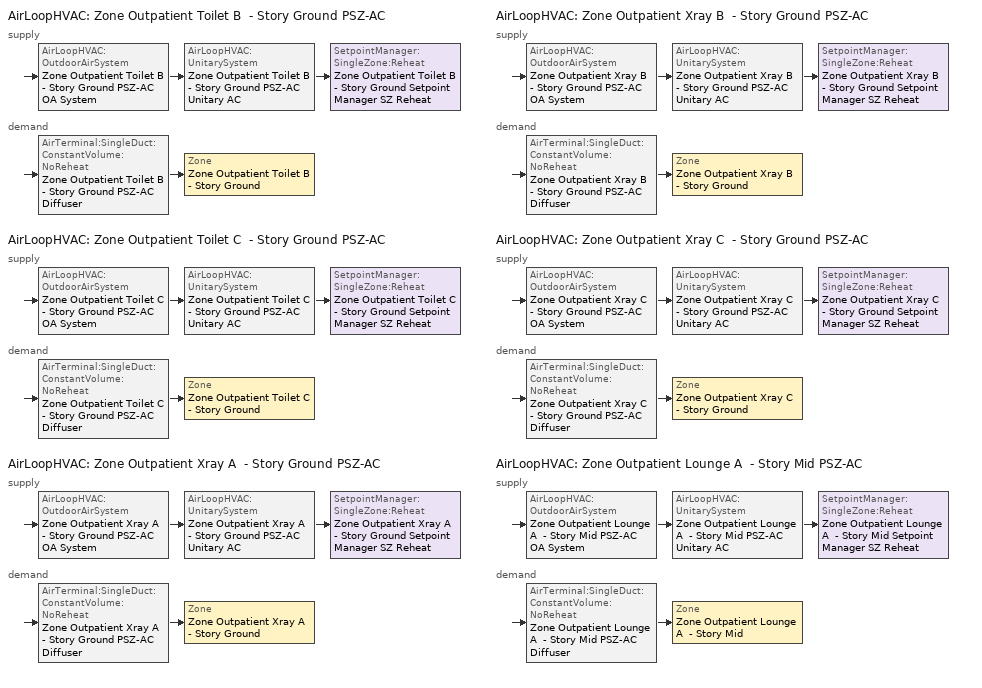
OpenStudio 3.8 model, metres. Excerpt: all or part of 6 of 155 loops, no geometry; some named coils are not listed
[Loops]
AirLoopHVAC 'Zone Outpatient Toilet B  - Story Ground PSZ-AC'
 supply: AirLoopHVAC:OutdoorAirSystem 'Zone Outpatient Toilet B  - Story Ground PSZ-AC OA System' > AirLoopHVAC:UnitarySystem 'Zone Outpatient Toilet B  - Story Ground PSZ-AC Unitary AC' > SetpointManager:SingleZone:Reheat 'Zone Outpatient Toilet B  - Story Ground Setpoint Manager SZ Reheat'
 demand: AirTerminal:SingleDuct:ConstantVolume:NoReheat 'Zone Outpatient Toilet B  - Story Ground PSZ-AC Diffuser' > Zone 'Zone Outpatient Toilet B  - Story Ground'
AirLoopHVAC 'Zone Outpatient Toilet C  - Story Ground PSZ-AC'
 supply: AirLoopHVAC:OutdoorAirSystem 'Zone Outpatient Toilet C  - Story Ground PSZ-AC OA System' > AirLoopHVAC:UnitarySystem 'Zone Outpatient Toilet C  - Story Ground PSZ-AC Unitary AC' > SetpointManager:SingleZone:Reheat 'Zone Outpatient Toilet C  - Story Ground Setpoint Manager SZ Reheat'
 demand: AirTerminal:SingleDuct:ConstantVolume:NoReheat 'Zone Outpatient Toilet C  - Story Ground PSZ-AC Diffuser' > Zone 'Zone Outpatient Toilet C  - Story Ground'
AirLoopHVAC 'Zone Outpatient Xray A  - Story Ground PSZ-AC'
 supply: AirLoopHVAC:OutdoorAirSystem 'Zone Outpatient Xray A  - Story Ground PSZ-AC OA System' > AirLoopHVAC:UnitarySystem 'Zone Outpatient Xray A  - Story Ground PSZ-AC Unitary AC' > SetpointManager:SingleZone:Reheat 'Zone Outpatient Xray A  - Story Ground Setpoint Manager SZ Reheat'
 demand: AirTerminal:SingleDuct:ConstantVolume:NoReheat 'Zone Outpatient Xray A  - Story Ground PSZ-AC Diffuser' > Zone 'Zone Outpatient Xray A  - Story Ground'
AirLoopHVAC 'Zone Outpatient Xray B  - Story Ground PSZ-AC'
 supply: AirLoopHVAC:OutdoorAirSystem 'Zone Outpatient Xray B  - Story Ground PSZ-AC OA System' > AirLoopHVAC:UnitarySystem 'Zone Outpatient Xray B  - Story Ground PSZ-AC Unitary AC' > SetpointManager:SingleZone:Reheat 'Zone Outpatient Xray B  - Story Ground Setpoint Manager SZ Reheat'
 demand: AirTerminal:SingleDuct:ConstantVolume:NoReheat 'Zone Outpatient Xray B  - Story Ground PSZ-AC Diffuser' > Zone 'Zone Outpatient Xray B  - Story Ground'
AirLoopHVAC 'Zone Outpatient Xray C  - Story Ground PSZ-AC'
 supply: AirLoopHVAC:OutdoorAirSystem 'Zone Outpatient Xray C  - Story Ground PSZ-AC OA System' > AirLoopHVAC:UnitarySystem 'Zone Outpatient Xray C  - Story Ground PSZ-AC Unitary AC' > SetpointManager:SingleZone:Reheat 'Zone Outpatient Xray C  - Story Ground Setpoint Manager SZ Reheat'
 demand: AirTerminal:SingleDuct:ConstantVolume:NoReheat 'Zone Outpatient Xray C  - Story Ground PSZ-AC Diffuser' > Zone 'Zone Outpatient Xray C  - Story Ground'
AirLoopHVAC 'Zone Outpatient Lounge A  - Story Mid PSZ-AC'
 supply: AirLoopHVAC:OutdoorAirSystem 'Zone Outpatient Lounge A  - Story Mid PSZ-AC OA System' > AirLoopHVAC:UnitarySystem 'Zone Outpatient Lounge A  - Story Mid PSZ-AC Unitary AC' > SetpointManager:SingleZone:Reheat 'Zone Outpatient Lounge A  - Story Mid Setpoint Manager SZ Reheat'
 demand: AirTerminal:SingleDuct:ConstantVolume:NoReheat 'Zone Outpatient Lounge A  - Story Mid PSZ-AC Diffuser' > Zone 'Zone Outpatient Lounge A  - Story Mid'
[Sizing:Zone] Zone Cooling Design Supply Air Temperature Input Method=SupplyAirTemperature; Zone Cooling Design Supply Air Temperature {C}=12.7778; Zone Cooling Design Supply Air Temperature Difference {deltaC}=11.11; Zone Heating Design Supply Air Temperature Input Method=SupplyAirTemperature; Zone Heating Design Supply Air Temperature {C}=50; Zone Heating Design Supply Air Temperature Difference {deltaC}=11.11; Zone Cooling Design Supply Air Humidity Ratio {kg-H2O/kg-air}=0.0085; Zone Heating Design Supply Air Humidity Ratio {kg-H2O/kg-air}=0.008; Cooling Design Air Flow Method=DesignDay; Heating Design Air Flow Method=DesignDay; Account for Dedicated Outdoor Air System=No; Dedicated Outdoor Air System Control Strategy=NeutralSupplyAir; Dedicated Outdoor Air Low Setpoint Temperature for Design {C}=autosize; Dedicated Outdoor Air High Setpoint Temperature for Design {C}=autosize; Zone Load Sizing Method=Sensible Load Only No Latent Load; Zone Latent Cooling Design Supply Air Humidity Ratio Input Method=HumidityRatioDifference; Zone Cooling Design Supply Air Humidity Ratio Difference {kgWater/kgDryAir}=0.005; Zone Latent Heating Design Supply Air Humidity Ratio Input Method=HumidityRatioDifference; Zone Humidification Design Supply Air Humidity Ratio Difference {kgWater/kgDryAir}=0.005
Zone Outpatient Toilet B  - Story Ground; Zone Outpatient Toilet C  - Story Ground; Zone Outpatient Xray A  - Story Ground; Zone Outpatient Xray B  - Story Ground; Zone Outpatient Xray C  - Story Ground; Zone Outpatient Lounge A  - Story Mid
[Zone equipment]
Zone Outpatient Toilet B  - Story Ground: Zone Outpatient Toilet B  - Story Ground Exhaust Fan, Zone Outpatient Toilet B  - Story Ground PSZ-AC Diffuser
Zone Outpatient Toilet C  - Story Ground: Zone Outpatient Toilet C  - Story Ground Exhaust Fan, Zone Outpatient Toilet C  - Story Ground PSZ-AC Diffuser
Zone Outpatient Xray A  - Story Ground: Zone Outpatient Xray A  - Story Ground PSZ-AC Diffuser
Zone Outpatient Xray B  - Story Ground: Zone Outpatient Xray B  - Story Ground PSZ-AC Diffuser
Zone Outpatient Xray C  - Story Ground: Zone Outpatient Xray C  - Story Ground PSZ-AC Diffuser
Zone Outpatient Lounge A  - Story Mid: Zone Outpatient Lounge A  - Story Mid PSZ-AC Diffuser
[Fan:ZoneExhaust] Availability Schedule=OutPatientHealthCare Hours_of_operation; Fan Total Efficiency=0.0660786; Pressure Rise {Pa}=124.544; Flow Fraction Schedule=OutPatientHealthCare Hours_of_operation; System Availability Manager Coupling Mode=Decoupled
Name | Maximum Flow Rate {m3/s}
Zone Outpatient Toilet B  - Story Ground Exhaust Fan | 0.270937
Zone Outpatient Toilet C  - Story Ground Exhaust Fan | 0.175108
[AirLoopHVAC] Design Return Air Flow Fraction of Supply Air Flow=1
Name | Availability Schedule | Design Supply Air Flow Rate {m3/s}
Zone Outpatient Toilet B  - Story Ground PSZ-AC | Zone Outpatient Toilet B  - Story Ground PSZ-AC Occ Sch | 0.0809196
Zone Outpatient Toilet C  - Story Ground PSZ-AC | Zone Outpatient Toilet C  - Story Ground PSZ-AC Occ Sch | 0.10048
Zone Outpatient Xray A  - Story Ground PSZ-AC | Zone Outpatient Xray A  - Story Ground PSZ-AC Occ Sch | 0.0535215
Zone Outpatient Xray B  - Story Ground PSZ-AC | Zone Outpatient Xray B  - Story Ground PSZ-AC Occ Sch | 0.0635299
Zone Outpatient Xray C  - Story Ground PSZ-AC | Zone Outpatient Xray C  - Story Ground PSZ-AC Occ Sch | 0.050804
Zone Outpatient Lounge A  - Story Mid PSZ-AC | Zone Outpatient Lounge A  - Story Mid PSZ-AC Occ Sch | 0.126789
[Sizing:System] Type of Load to Size On=Sensible; Central Heating Maximum System Air Flow Ratio=1; Preheat Design Temperature {C}=7.22222; Preheat Design Humidity Ratio {kg-H2O/kg-Air}=0.008; Precool Design Temperature {C}=12.7778; Precool Design Humidity Ratio {kg-H2O/kg-Air}=0.008; Central Cooling Design Supply Air Temperature {C}=12.7778; Central Heating Design Supply Air Temperature {C}=50; Sizing Option=Coincident; 100% Outdoor Air in Cooling=No; 100% Outdoor Air in Heating=No; Central Cooling Design Supply Air Humidity Ratio {kg-H2O/kg-Air}=0.0085; Central Heating Design Supply Air Humidity Ratio {kg-H2O/kg-Air}=0.008; Cooling Design Air Flow Method=DesignDay; Heating Design Air Flow Method=DesignDay; System Outdoor Air Method=ZoneSum; Zone Maximum Outdoor Air Fraction=1; Cooling Supply Air Flow Rate Per Floor Area {m3/s-m2}=0.00996765; Cooling Fraction of Autosized Cooling Supply Air Flow Rate=1; Cooling Supply Air Flow Rate Per Unit Cooling Capacity {m3/s-W}=3.94755e-05; Heating Supply Air Flow Rate Per Floor Area {m3/s-m2}=0.00996765; Heating Fraction of Autosized Heating Supply Air Flow Rate=1; Heating Fraction of Autosized Cooling Supply Air Flow Rate=1; Heating Supply Air Flow Rate Per Unit Heating Capacity {m3/s-W}=3.15882e-05; Cooling Design Capacity Method=CoolingDesignCapacity; Cooling Design Capacity Per Floor Area {W/m2}=234.7; Fraction of Autosized Cooling Design Capacity=1; Heating Design Capacity Method=HeatingDesignCapacity; Heating Design Capacity Per Floor Area {W/m2}=157; Fraction of Autosized Heating Design Capacity=1; Central Cooling Capacity Control Method=OnOff; Occupant Diversity=1
Name | Design Outdoor Air Flow Rate {m3/s} | Cooling Design Capacity {W} | Heating Design Capacity {W}
Zone Outpatient Toilet B  - Story Ground PSZ-AC | 0.0809196 | 917.53 | 1881.33
Zone Outpatient Toilet C  - Story Ground PSZ-AC | 0.10048 | 1139.32 | 1921.68
Zone Outpatient Xray A  - Story Ground PSZ-AC | 0.0535215 | 702.12 | 568.23
Zone Outpatient Xray B  - Story Ground PSZ-AC | 0.0635299 | 875.87 | 711.57
Zone Outpatient Xray C  - Story Ground PSZ-AC | 0.050804 | 655.43 | 569.23
Zone Outpatient Lounge A  - Story Mid PSZ-AC | 0.126789 | 1668.28 | 1151.01
[SetpointManager:SingleZone:Reheat] Minimum Supply Air Temperature {C}=12.7778; Maximum Supply Air Temperature {C}=50
Name | Control Zone | Setpoint Node or NodeList
Zone Outpatient Toilet B  - Story Ground Setpoint Manager SZ Reheat | Zone Outpatient Toilet B  - Story Ground | Zone Outpatient Toilet B  - Story Ground PSZ-AC Supply Outlet Node
Zone Outpatient Toilet C  - Story Ground Setpoint Manager SZ Reheat | Zone Outpatient Toilet C  - Story Ground | Zone Outpatient Toilet C  - Story Ground PSZ-AC Supply Outlet Node
Zone Outpatient Xray A  - Story Ground Setpoint Manager SZ Reheat | Zone Outpatient Xray A  - Story Ground | Zone Outpatient Xray A  - Story Ground PSZ-AC Supply Outlet Node
Zone Outpatient Xray B  - Story Ground Setpoint Manager SZ Reheat | Zone Outpatient Xray B  - Story Ground | Zone Outpatient Xray B  - Story Ground PSZ-AC Supply Outlet Node
Zone Outpatient Xray C  - Story Ground Setpoint Manager SZ Reheat | Zone Outpatient Xray C  - Story Ground | Zone Outpatient Xray C  - Story Ground PSZ-AC Supply Outlet Node
Zone Outpatient Lounge A  - Story Mid Setpoint Manager SZ Reheat | Zone Outpatient Lounge A  - Story Mid | Zone Outpatient Lounge A  - Story Mid PSZ-AC Supply Outlet Node
[Coil:Heating:Electric] Availability Schedule=Always On Discrete; Efficiency=1
Name | Nominal Capacity {W}
Zone Outpatient Toilet B  - Story Ground PSZ-AC Electric Backup Htg Coil | 2836.68
Zone Outpatient Toilet C  - Story Ground PSZ-AC Electric Backup Htg Coil | 3512.76
Zone Outpatient Xray A  - Story Ground PSZ-AC Electric Backup Htg Coil | 2107.87
Zone Outpatient Xray B  - Story Ground PSZ-AC Electric Backup Htg Coil | 2582.25
Zone Outpatient Xray C  - Story Ground PSZ-AC Electric Backup Htg Coil | 2012.9
Zone Outpatient Lounge A  - Story Mid PSZ-AC Electric Backup Htg Coil | 5027.43
[Coil:Cooling:DX:SingleSpeed] Availability Schedule=Always On Discrete; Rated COP {W/W}=3.14722; Rated Evaporator Fan Power Per Volume Flow Rate 2017 {W/(m3/s)}=773.3; Rated Evaporator Fan Power Per Volume Flow Rate 2023 {W/(m3/s)}=934.4; Total Cooling Capacity Function of Temperature Curve=DOE Ref DX Clg Coil Cool-Cap-fT; Total Cooling Capacity Function of Flow Fraction Curve=DOE Ref DX Clg Coil Cool-CAP-fFlow; Energy Input Ratio Function of Temperature Curve=DOE Ref DX Clg Coil Cool-EIR-fT; Energy Input Ratio Function of Flow Fraction Curve=DOE Ref DX Clg Coil Cool-EIR-fFlow; Part Load Fraction Correlation Curve=DOE Ref DX Clg Coil Cool-PLF-fPLR; Minimum Outdoor Dry-Bulb Temperature for Compressor Operation {C}=-25; Nominal Time for Condensate Removal to Begin {s}=0; Ratio of Initial Moisture Evaporation Rate and Steady State Latent Capacity=0; Maximum Cycling Rate {cycles/hr}=0; Latent Capacity Time Constant {s}=0; Condenser Type=AirCooled; Evaporative Condenser Effectiveness=0.9; Evaporative Condenser Air Flow Rate {m3/s}=autosize; Evaporative Condenser Pump Rated Power Consumption {W}=autosize; Crankcase Heater Capacity {W}=0; Maximum Outdoor Dry-Bulb Temperature for Crankcase Heater Operation {C}=10; Basin Heater Capacity {W/K}=0; Basin Heater Setpoint Temperature {C}=2
Name | Rated Total Cooling Capacity {W} | Rated Sensible Heat Ratio | Rated Air Flow Rate {m3/s}
Zone Outpatient Toilet B  - Story Ground PSZ-AC 1spd DX AC Clg Coil 4kBtu/hr 9.7SEER | 1339.51 | 0.800655 | 0.0809196
Zone Outpatient Toilet C  - Story Ground PSZ-AC 1spd DX AC Clg Coil 4kBtu/hr 9.7SEER | 1663.3 | 0.800655 | 0.10048
Zone Outpatient Xray A  - Story Ground PSZ-AC 1spd DX AC Clg Coil 4kBtu/hr 9.7SEER | 990.859 | 0.800737 | 0.0535215
Zone Outpatient Xray B  - Story Ground PSZ-AC 1spd DX AC Clg Coil 5kBtu/hr 9.7SEER | 1281.51 | 0.772709 | 0.0635299
Zone Outpatient Xray C  - Story Ground PSZ-AC 1spd DX AC Clg Coil 4kBtu/hr 9.7SEER | 934.034 | 0.80003 | 0.050804
Zone Outpatient Lounge A  - Story Mid PSZ-AC 1spd DX AC Clg Coil 8kBtu/hr 9.7SEER | 2369.21 | 0.800694 | 0.126789
[Fan:OnOff] Availability Schedule=Always On Discrete; Fan Total Efficiency=0.53625; Pressure Rise {Pa}=622.722; Motor Efficiency=0.825; Motor In Airstream Fraction=1
Name | Maximum Flow Rate {m3/s} | Fan Power Ratio Function of Speed Ratio Curve | Fan Efficiency Ratio Function of Speed Ratio Curve
Zone Outpatient Toilet B  - Story Ground PSZ-AC Fan | 0.0809196 | Fan On Off Power Curve 61 | Fan On Off Efficiency Curve 61
Zone Outpatient Toilet C  - Story Ground PSZ-AC Fan | 0.10048 | Fan On Off Power Curve 62 | Fan On Off Efficiency Curve 62
Zone Outpatient Xray A  - Story Ground PSZ-AC Fan | 0.0535215 | Fan On Off Power Curve 63 | Fan On Off Efficiency Curve 63
Zone Outpatient Xray B  - Story Ground PSZ-AC Fan | 0.0635299 | Fan On Off Power Curve 64 | Fan On Off Efficiency Curve 64
Zone Outpatient Xray C  - Story Ground PSZ-AC Fan | 0.050804 | Fan On Off Power Curve 65 | Fan On Off Efficiency Curve 65
Zone Outpatient Lounge A  - Story Mid PSZ-AC Fan | 0.126789 | Fan On Off Power Curve 66 | Fan On Off Efficiency Curve 66
[AirLoopHVAC:UnitarySystem] Control Type=Load; Dehumidification Control Type=None; Availability Schedule=Always On Discrete; Fan Placement=DrawThrough; DX Heating Coil Sizing Ratio=1; Use DOAS DX Cooling Coil=No; DOAS DX Cooling Coil Leaving Minimum Air Temperature {C}=2; Latent Load Control=SensibleOnlyLoadControl; Supply Air Flow Rate Method During Cooling Operation=SupplyAirFlowRate; Supply Air Flow Rate Method During Heating Operation=SupplyAirFlowRate; Supply Air Flow Rate Method When No Cooling or Heating is Required=None; No Load Supply Air Flow Rate Control Set To Low Speed=Yes; Maximum Supply Air Temperature {C}=50; Maximum Outdoor Dry-Bulb Temperature for Supplemental Heater Operation {C}=21; Ancilliary On-Cycle Electric Power {W}=0; Ancilliary Off-Cycle Electric Power {W}=0
Name | Controlling Zone or Thermostat Location | Supply Fan | Supply Air Fan Operating Mode Schedule | Heating Coil | Cooling Coil | Supplemental Heating Coil | Supply Air Flow Rate During Cooling Operation {m3/s} | Supply Air Flow Rate During Heating Operation {m3/s}
Zone Outpatient Toilet B  - Story Ground PSZ-AC Unitary AC | Zone Outpatient Toilet B  - Story Ground | Zone Outpatient Toilet B  - Story Ground PSZ-AC Fan | Zone Outpatient Toilet B  - Story Ground PSZ-AC_night_fancycle_schedule | Zone Outpatient Toilet B  - Story Ground PSZ-AC Water Htg Coil | Zone Outpatient Toilet B  - Story Ground PSZ-AC 1spd DX AC Clg Coil 4kBtu/hr 9.7SEER | Zone Outpatient Toilet B  - Story Ground PSZ-AC Electric Backup Htg Coil | 0.0809196 | 0.0809196
Zone Outpatient Toilet C  - Story Ground PSZ-AC Unitary AC | Zone Outpatient Toilet C  - Story Ground | Zone Outpatient Toilet C  - Story Ground PSZ-AC Fan | Zone Outpatient Toilet C  - Story Ground PSZ-AC_night_fancycle_schedule | Zone Outpatient Toilet C  - Story Ground PSZ-AC Water Htg Coil | Zone Outpatient Toilet C  - Story Ground PSZ-AC 1spd DX AC Clg Coil 4kBtu/hr 9.7SEER | Zone Outpatient Toilet C  - Story Ground PSZ-AC Electric Backup Htg Coil | 0.10048 | 0.10048
Zone Outpatient Xray A  - Story Ground PSZ-AC Unitary AC | Zone Outpatient Xray A  - Story Ground | Zone Outpatient Xray A  - Story Ground PSZ-AC Fan | Zone Outpatient Xray A  - Story Ground PSZ-AC_night_fancycle_schedule | Zone Outpatient Xray A  - Story Ground PSZ-AC Water Htg Coil | Zone Outpatient Xray A  - Story Ground PSZ-AC 1spd DX AC Clg Coil 4kBtu/hr 9.7SEER | Zone Outpatient Xray A  - Story Ground PSZ-AC Electric Backup Htg Coil | 0.0535215 | 0.0535215
Zone Outpatient Xray B  - Story Ground PSZ-AC Unitary AC | Zone Outpatient Xray B  - Story Ground | Zone Outpatient Xray B  - Story Ground PSZ-AC Fan | Zone Outpatient Xray B  - Story Ground PSZ-AC_night_fancycle_schedule | Zone Outpatient Xray B  - Story Ground PSZ-AC Water Htg Coil | Zone Outpatient Xray B  - Story Ground PSZ-AC 1spd DX AC Clg Coil 5kBtu/hr 9.7SEER | Zone Outpatient Xray B  - Story Ground PSZ-AC Electric Backup Htg Coil | 0.0635299 | 0.0635299
Zone Outpatient Xray C  - Story Ground PSZ-AC Unitary AC | Zone Outpatient Xray C  - Story Ground | Zone Outpatient Xray C  - Story Ground PSZ-AC Fan | Zone Outpatient Xray C  - Story Ground PSZ-AC_night_fancycle_schedule | Zone Outpatient Xray C  - Story Ground PSZ-AC Water Htg Coil | Zone Outpatient Xray C  - Story Ground PSZ-AC 1spd DX AC Clg Coil 4kBtu/hr 9.7SEER | Zone Outpatient Xray C  - Story Ground PSZ-AC Electric Backup Htg Coil | 0.050804 | 0.050804
Zone Outpatient Lounge A  - Story Mid PSZ-AC Unitary AC | Zone Outpatient Lounge A  - Story Mid | Zone Outpatient Lounge A  - Story Mid PSZ-AC Fan | Zone Outpatient Lounge A  - Story Mid PSZ-AC_night_fancycle_schedule | Zone Outpatient Lounge A  - Story Mid PSZ-AC Water Htg Coil | Zone Outpatient Lounge A  - Story Mid PSZ-AC 1spd DX AC Clg Coil 8kBtu/hr 9.7SEER | Zone Outpatient Lounge A  - Story Mid PSZ-AC Electric Backup Htg Coil | 0.126789 | 0.126789
[Controller:OutdoorAir] Economizer Control Type=NoEconomizer; Economizer Control Action Type=ModulateFlow; Economizer Maximum Limit Dry-Bulb Temperature {C}=28; Economizer Maximum Limit Enthalpy {J/kg}=64000; Lockout Type=LockoutWithCompressor; Minimum Limit Type=FixedMinimum; High Humidity Control=No; Heat Recovery Bypass Control Type=BypassWhenWithinEconomizerLimits; Economizer Operation Staging=InterlockedWithMechanicalCooling
Name | Minimum Outdoor Air Flow Rate {m3/s} | Maximum Outdoor Air Flow Rate {m3/s} | Minimum Outdoor Air Schedule | Controller Mechanical Ventilation
Zone Outpatient Toilet B  - Story Ground PSZ-AC OA System Controller | 0 | 0.0809196 | Zone Outpatient Toilet B  - Story Ground PSZ-AC_night_novent_schedule | Controller Mechanical Ventilation 62
Zone Outpatient Toilet C  - Story Ground PSZ-AC OA System Controller | 0 | 0.10048 | Zone Outpatient Toilet C  - Story Ground PSZ-AC_night_novent_schedule | Controller Mechanical Ventilation 63
Zone Outpatient Xray A  - Story Ground PSZ-AC OA System Controller | 0.00636922 | 0.0535215 | Zone Outpatient Xray A  - Story Ground PSZ-AC_night_novent_schedule | Controller Mechanical Ventilation 64
Zone Outpatient Xray B  - Story Ground PSZ-AC OA System Controller | 0.0098548 | 0.0635299 | Zone Outpatient Xray B  - Story Ground PSZ-AC_night_novent_schedule | Controller Mechanical Ventilation 65
Zone Outpatient Xray C  - Story Ground PSZ-AC OA System Controller | 0.00636922 | 0.050804 | Zone Outpatient Xray C  - Story Ground PSZ-AC_night_novent_schedule | Controller Mechanical Ventilation 66
Zone Outpatient Lounge A  - Story Mid PSZ-AC OA System Controller | 0.0154094 | 0.126789 | Zone Outpatient Lounge A  - Story Mid PSZ-AC_night_novent_schedule | Controller Mechanical Ventilation 67
[Controller:MechanicalVentilation] Availability Schedule=Always On Discrete
Controller Mechanical Ventilation 62; Controller Mechanical Ventilation 63; Controller Mechanical Ventilation 64; Controller Mechanical Ventilation 65; Controller Mechanical Ventilation 66; Controller Mechanical Ventilation 67
[AirLoopHVAC:OutdoorAirSystem]
Name | Controller
Zone Outpatient Toilet B  - Story Ground PSZ-AC OA System | Zone Outpatient Toilet B  - Story Ground PSZ-AC OA System Controller
Zone Outpatient Toilet C  - Story Ground PSZ-AC OA System | Zone Outpatient Toilet C  - Story Ground PSZ-AC OA System Controller
Zone Outpatient Xray A  - Story Ground PSZ-AC OA System | Zone Outpatient Xray A  - Story Ground PSZ-AC OA System Controller
Zone Outpatient Xray B  - Story Ground PSZ-AC OA System | Zone Outpatient Xray B  - Story Ground PSZ-AC OA System Controller
Zone Outpatient Xray C  - Story Ground PSZ-AC OA System | Zone Outpatient Xray C  - Story Ground PSZ-AC OA System Controller
Zone Outpatient Lounge A  - Story Mid PSZ-AC OA System | Zone Outpatient Lounge A  - Story Mid PSZ-AC OA System Controller
[AirTerminal:SingleDuct:ConstantVolume:NoReheat] Availability Schedule=Always On Discrete
Name | Maximum Air Flow Rate {m3/s}
Zone Outpatient Toilet B  - Story Ground PSZ-AC Diffuser | 0.0809196
Zone Outpatient Toilet C  - Story Ground PSZ-AC Diffuser | 0.10048
Zone Outpatient Xray A  - Story Ground PSZ-AC Diffuser | 0.0535215
Zone Outpatient Xray B  - Story Ground PSZ-AC Diffuser | 0.0635299
Zone Outpatient Xray C  - Story Ground PSZ-AC Diffuser | 0.050804
Zone Outpatient Lounge A  - Story Mid PSZ-AC Diffuser | 0.126789
[Schedule:Ruleset]
Name | Default Day Schedule | Summer Design Day Schedule | Winter Design Day Schedule
OutPatientHealthCare Hours_of_operation | OutPatientHealthCare Hours_of_operation Default | OutPatientHealthCare Hours_of_operation Summer Design Day | OutPatientHealthCare Hours_of_operation Winter Design Day
Zone Outpatient Lounge A  - Story Mid PSZ-AC Occ Sch | Zone Outpatient Lounge A  - Story Mid PSZ-AC Occ Sch Default | Zone Outpatient Lounge A  - Story Mid PSZ-AC Occ Sch Summer Design Day | Zone Outpatient Lounge A  - Story Mid PSZ-AC Occ Sch Winter Design Day
Zone Outpatient Toilet B  - Story Ground PSZ-AC Occ Sch | Zone Outpatient Toilet B  - Story Ground PSZ-AC Occ Sch Default | Zone Outpatient Toilet B  - Story Ground PSZ-AC Occ Sch Summer Design Day | Zone Outpatient Toilet B  - Story Ground PSZ-AC Occ Sch Winter Design Day
Zone Outpatient Toilet C  - Story Ground PSZ-AC Occ Sch | Zone Outpatient Toilet C  - Story Ground PSZ-AC Occ Sch Default | Zone Outpatient Toilet C  - Story Ground PSZ-AC Occ Sch Summer Design Day | Zone Outpatient Toilet C  - Story Ground PSZ-AC Occ Sch Winter Design Day
Zone Outpatient Xray A  - Story Ground PSZ-AC Occ Sch | Zone Outpatient Xray A  - Story Ground PSZ-AC Occ Sch Default | Zone Outpatient Xray A  - Story Ground PSZ-AC Occ Sch Summer Design Day | Zone Outpatient Xray A  - Story Ground PSZ-AC Occ Sch Winter Design Day
Zone Outpatient Xray B  - Story Ground PSZ-AC Occ Sch | Zone Outpatient Xray B  - Story Ground PSZ-AC Occ Sch Default | Zone Outpatient Xray B  - Story Ground PSZ-AC Occ Sch Summer Design Day | Zone Outpatient Xray B  - Story Ground PSZ-AC Occ Sch Winter Design Day
Zone Outpatient Xray C  - Story Ground PSZ-AC Occ Sch | Zone Outpatient Xray C  - Story Ground PSZ-AC Occ Sch Default | Zone Outpatient Xray C  - Story Ground PSZ-AC Occ Sch Summer Design Day | Zone Outpatient Xray C  - Story Ground PSZ-AC Occ Sch Winter Design Day
Zone Outpatient Lounge A  - Story Mid PSZ-AC_night_novent_schedule | Zone Outpatient Lounge A  - Story Mid PSZ-AC Occ Sch Default 2 | Zone Outpatient Lounge A  - Story Mid PSZ-AC Occ Sch Summer Design Day 2 | Zone Outpatient Lounge A  - Story Mid PSZ-AC Occ Sch Winter Design Day 2
Zone Outpatient Lounge A  - Story Mid PSZ-AC_night_fancycle_schedule | Zone Outpatient Lounge A  - Story Mid PSZ-AC Occ Sch Default 3 | Zone Outpatient Lounge A  - Story Mid PSZ-AC Occ Sch Summer Design Day 3 | Zone Outpatient Lounge A  - Story Mid PSZ-AC Occ Sch Winter Design Day 3
Zone Outpatient Toilet B  - Story Ground PSZ-AC_night_novent_schedule | Zone Outpatient Toilet B  - Story Ground PSZ-AC Occ Sch Default 2 | Zone Outpatient Toilet B  - Story Ground PSZ-AC Occ Sch Summer Design Day 2 | Zone Outpatient Toilet B  - Story Ground PSZ-AC Occ Sch Winter Design Day 2
Zone Outpatient Toilet B  - Story Ground PSZ-AC_night_fancycle_schedule | Zone Outpatient Toilet B  - Story Ground PSZ-AC Occ Sch Default 3 | Zone Outpatient Toilet B  - Story Ground PSZ-AC Occ Sch Summer Design Day 3 | Zone Outpatient Toilet B  - Story Ground PSZ-AC Occ Sch Winter Design Day 3
Zone Outpatient Toilet C  - Story Ground PSZ-AC_night_novent_schedule | Zone Outpatient Toilet C  - Story Ground PSZ-AC Occ Sch Default 2 | Zone Outpatient Toilet C  - Story Ground PSZ-AC Occ Sch Summer Design Day 2 | Zone Outpatient Toilet C  - Story Ground PSZ-AC Occ Sch Winter Design Day 2
Zone Outpatient Toilet C  - Story Ground PSZ-AC_night_fancycle_schedule | Zone Outpatient Toilet C  - Story Ground PSZ-AC Occ Sch Default 3 | Zone Outpatient Toilet C  - Story Ground PSZ-AC Occ Sch Summer Design Day 3 | Zone Outpatient Toilet C  - Story Ground PSZ-AC Occ Sch Winter Design Day 3
Zone Outpatient Xray A  - Story Ground PSZ-AC_night_novent_schedule | Zone Outpatient Xray A  - Story Ground PSZ-AC Occ Sch Default 2 | Zone Outpatient Xray A  - Story Ground PSZ-AC Occ Sch Summer Design Day 2 | Zone Outpatient Xray A  - Story Ground PSZ-AC Occ Sch Winter Design Day 2
Zone Outpatient Xray A  - Story Ground PSZ-AC_night_fancycle_schedule | Zone Outpatient Xray A  - Story Ground PSZ-AC Occ Sch Default 3 | Zone Outpatient Xray A  - Story Ground PSZ-AC Occ Sch Summer Design Day 3 | Zone Outpatient Xray A  - Story Ground PSZ-AC Occ Sch Winter Design Day 3
Zone Outpatient Xray B  - Story Ground PSZ-AC_night_novent_schedule | Zone Outpatient Xray B  - Story Ground PSZ-AC Occ Sch Default 2 | Zone Outpatient Xray B  - Story Ground PSZ-AC Occ Sch Summer Design Day 2 | Zone Outpatient Xray B  - Story Ground PSZ-AC Occ Sch Winter Design Day 2
Zone Outpatient Xray B  - Story Ground PSZ-AC_night_fancycle_schedule | Zone Outpatient Xray B  - Story Ground PSZ-AC Occ Sch Default 3 | Zone Outpatient Xray B  - Story Ground PSZ-AC Occ Sch Summer Design Day 3 | Zone Outpatient Xray B  - Story Ground PSZ-AC Occ Sch Winter Design Day 3
Zone Outpatient Xray C  - Story Ground PSZ-AC_night_novent_schedule | Zone Outpatient Xray C  - Story Ground PSZ-AC Occ Sch Default 2 | Zone Outpatient Xray C  - Story Ground PSZ-AC Occ Sch Summer Design Day 2 | Zone Outpatient Xray C  - Story Ground PSZ-AC Occ Sch Winter Design Day 2
Zone Outpatient Xray C  - Story Ground PSZ-AC_night_fancycle_schedule | Zone Outpatient Xray C  - Story Ground PSZ-AC Occ Sch Default 3 | Zone Outpatient Xray C  - Story Ground PSZ-AC Occ Sch Summer Design Day 3 | Zone Outpatient Xray C  - Story Ground PSZ-AC Occ Sch Winter Design Day 3
[Schedule:Day]
OutPatientHealthCare Hours_of_operation Default; autogen OutPatientHealthCare Hours_of_operation 0_day_sch; autogen OutPatientHealthCare Hours_of_operation 1_day_sch: Average, 24, 0, 1
OutPatientHealthCare Hours_of_operation Winter Design Day; OutPatientHealthCare Hours_of_operation Summer Design Day; Zone Outpatient Lounge A  - Story Mid PSZ-AC Occ Sch Winter Design Day; Zone Outpatient Lounge A  - Story Mid PSZ-AC Occ Sch Summer Design Day; Zone Outpatient Toilet B  - Story Ground PSZ-AC Occ Sch Winter Design Day; Zone Outpatient Toilet B  - Story Ground PSZ-AC Occ Sch Summer Design Day; Zone Outpatient Toilet C  - Story Ground PSZ-AC Occ Sch Winter Design Day; Zone Outpatient Toilet C  - Story Ground PSZ-AC Occ Sch Summer Design Day; Zone Outpatient Xray A  - Story Ground PSZ-AC Occ Sch Winter Design Day; Zone Outpatient Xray A  - Story Ground PSZ-AC Occ Sch Summer Design Day; Zone Outpatient Xray B  - Story Ground PSZ-AC Occ Sch Winter Design Day; Zone Outpatient Xray B  - Story Ground PSZ-AC Occ Sch Summer Design Day; Zone Outpatient Xray C  - Story Ground PSZ-AC Occ Sch Winter Design Day; Zone Outpatient Xray C  - Story Ground PSZ-AC Occ Sch Summer Design Day; Zone Outpatient Lounge A  - Story Mid PSZ-AC Occ Sch Summer Design Day 2; Zone Outpatient Lounge A  - Story Mid PSZ-AC Occ Sch Winter Design Day 2; Zone Outpatient Lounge A  - Story Mid PSZ-AC Occ Sch Summer Design Day 3; Zone Outpatient Lounge A  - Story Mid PSZ-AC Occ Sch Winter Design Day 3; Zone Outpatient Toilet B  - Story Ground PSZ-AC Occ Sch Summer Design Day 2; Zone Outpatient Toilet B  - Story Ground PSZ-AC Occ Sch Winter Design Day 2; Zone Outpatient Toilet B  - Story Ground PSZ-AC Occ Sch Summer Design Day 3; Zone Outpatient Toilet B  - Story Ground PSZ-AC Occ Sch Winter Design Day 3; Zone Outpatient Toilet C  - Story Ground PSZ-AC Occ Sch Summer Design Day 2; Zone Outpatient Toilet C  - Story Ground PSZ-AC Occ Sch Winter Design Day 2; Zone Outpatient Toilet C  - Story Ground PSZ-AC Occ Sch Summer Design Day 3; Zone Outpatient Toilet C  - Story Ground PSZ-AC Occ Sch Winter Design Day 3; Zone Outpatient Xray A  - Story Ground PSZ-AC Occ Sch Summer Design Day 2; Zone Outpatient Xray A  - Story Ground PSZ-AC Occ Sch Winter Design Day 2; Zone Outpatient Xray A  - Story Ground PSZ-AC Occ Sch Summer Design Day 3; Zone Outpatient Xray A  - Story Ground PSZ-AC Occ Sch Winter Design Day 3; Zone Outpatient Xray B  - Story Ground PSZ-AC Occ Sch Summer Design Day 2; Zone Outpatient Xray B  - Story Ground PSZ-AC Occ Sch Winter Design Day 2; Zone Outpatient Xray B  - Story Ground PSZ-AC Occ Sch Summer Design Day 3; Zone Outpatient Xray B  - Story Ground PSZ-AC Occ Sch Winter Design Day 3; Zone Outpatient Xray C  - Story Ground PSZ-AC Occ Sch Summer Design Day 2; Zone Outpatient Xray C  - Story Ground PSZ-AC Occ Sch Winter Design Day 2; Zone Outpatient Xray C  - Story Ground PSZ-AC Occ Sch Summer Design Day 3; Zone Outpatient Xray C  - Story Ground PSZ-AC Occ Sch Winter Design Day 3: 24, 0, 1
Zone Outpatient Lounge A  - Story Mid PSZ-AC Occ Sch Default; Zone Outpatient Xray A  - Story Ground PSZ-AC Occ Sch Default; Zone Outpatient Xray B  - Story Ground PSZ-AC Occ Sch Default; Zone Outpatient Xray C  - Story Ground PSZ-AC Occ Sch Default; Zone Outpatient Lounge A  - Story Mid PSZ-AC Occ Sch Default 2; Zone Outpatient Lounge A  - Story Mid PSZ-AC Occ Sch Default 3; Zone Outpatient Xray A  - Story Ground PSZ-AC Occ Sch Default 2; Zone Outpatient Xray A  - Story Ground PSZ-AC Occ Sch Default 3; Zone Outpatient Xray B  - Story Ground PSZ-AC Occ Sch Default 2; Zone Outpatient Xray B  - Story Ground PSZ-AC Occ Sch Default 3; Zone Outpatient Xray C  - Story Ground PSZ-AC Occ Sch Default 2; Zone Outpatient Xray C  - Story Ground PSZ-AC Occ Sch Default 3: 9, 15, 0, 18, 30, 1, 24, 0, 0
Zone Outpatient Lounge A  - Story Mid PSZ-AC Occ Sch Saturday; Zone Outpatient Xray A  - Story Ground PSZ-AC Occ Sch Saturday; Zone Outpatient Xray B  - Story Ground PSZ-AC Occ Sch Saturday; Zone Outpatient Xray C  - Story Ground PSZ-AC Occ Sch Saturday; Zone Outpatient Lounge A  - Story Mid PSZ-AC Occ Sch Saturday 2; Zone Outpatient Lounge A  - Story Mid PSZ-AC Occ Sch Saturday 3; Zone Outpatient Xray A  - Story Ground PSZ-AC Occ Sch Saturday 2; Zone Outpatient Xray A  - Story Ground PSZ-AC Occ Sch Saturday 3; Zone Outpatient Xray B  - Story Ground PSZ-AC Occ Sch Saturday 2; Zone Outpatient Xray B  - Story Ground PSZ-AC Occ Sch Saturday 3; Zone Outpatient Xray C  - Story Ground PSZ-AC Occ Sch Saturday 2; Zone Outpatient Xray C  - Story Ground PSZ-AC Occ Sch Saturday 3: 10, 30, 0, 18, 45, 1, 24, 0, 0
Zone Outpatient Lounge A  - Story Mid PSZ-AC Occ Sch Sunday; Zone Outpatient Toilet B  - Story Ground PSZ-AC Occ Sch Default; Zone Outpatient Toilet C  - Story Ground PSZ-AC Occ Sch Default; Zone Outpatient Xray A  - Story Ground PSZ-AC Occ Sch Sunday; Zone Outpatient Xray B  - Story Ground PSZ-AC Occ Sch Sunday; Zone Outpatient Xray C  - Story Ground PSZ-AC Occ Sch Sunday; Zone Outpatient Lounge A  - Story Mid PSZ-AC Occ Sch Sunday 2; Zone Outpatient Lounge A  - Story Mid PSZ-AC Occ Sch Sunday 3; Zone Outpatient Toilet B  - Story Ground PSZ-AC Occ Sch Default 2; Zone Outpatient Toilet B  - Story Ground PSZ-AC Occ Sch Default 3; Zone Outpatient Toilet C  - Story Ground PSZ-AC Occ Sch Default 2; Zone Outpatient Toilet C  - Story Ground PSZ-AC Occ Sch Default 3; Zone Outpatient Xray A  - Story Ground PSZ-AC Occ Sch Sunday 2; Zone Outpatient Xray A  - Story Ground PSZ-AC Occ Sch Sunday 3; Zone Outpatient Xray B  - Story Ground PSZ-AC Occ Sch Sunday 2; Zone Outpatient Xray B  - Story Ground PSZ-AC Occ Sch Sunday 3; Zone Outpatient Xray C  - Story Ground PSZ-AC Occ Sch Sunday 2; Zone Outpatient Xray C  - Story Ground PSZ-AC Occ Sch Sunday 3: 24, 0, 0
[Schedule:Rule]
autogen OutPatientHealthCare Hours_of_operation 0: Schedule Ruleset=OutPatientHealthCare Hours_of_operation; Rule Order=0; Day Schedule=autogen OutPatientHealthCare Hours_of_operation 0_day_sch; Apply Sunday=Yes; Apply Monday=Yes; Apply Tuesday=Yes; Apply Wednesday=Yes; Apply Thursday=Yes; Apply Friday=Yes; Apply Saturday=Yes; Date Specification Type=SpecificDates; Specific Month 1=1; Specific Day 1=6; Specific Month 2=1; Specific Day 2=13; Specific Month 3=1; Specific Day 3=20; Specific Month 4=1; Specific Day 4=27; Specific Month 5=2; Specific Day 5=3; Specific Month 6=2; Specific Day 6=10; Specific Month 7=2; Specific Day 7=17; Specific Month 8=2; Specific Day 8=24; Specific Month 9=3; Specific Day 9=3; Specific Month 10=3; Specific Day 10=10; Specific Month 11=3; Specific Day 11=17; Specific Month 12=3; Specific Day 12=24; Specific Month 13=3; Specific Day 13=31; Specific Month 14=4; Specific Day 14=7; Specific Month 15=4; Specific Day 15=14; Specific Month 16=4; Specific Day 16=21; Specific Month 17=4; Specific Day 17=28; Specific Month 18=5; Specific Day 18=5; Specific Month 19=5; Specific Day 19=12; Specific Month 20=5; Specific Day 20=19; Specific Month 21=5; Specific Day 21=26; Specific Month 22=6; Specific Day 22=2; Specific Month 23=6; Specific Day 23=9; Specific Month 24=6; Specific Day 24=16; Specific Month 25=6; Specific Day 25=23; Specific Month 26=6; Specific Day 26=30; Specific Month 27=7; Specific Day 27=7; Specific Month 28=7; Specific Day 28=14; Specific Month 29=7; Specific Day 29=21; Specific Month 30=7; Specific Day 30=28; Specific Month 31=8; Specific Day 31=4; Specific Month 32=8; Specific Day 32=11; Specific Month 33=8; Specific Day 33=18; Specific Month 34=8; Specific Day 34=25; Specific Month 35=9; Specific Day 35=1; Specific Month 36=9; Specific Day 36=8; Specific Month 37=9; Specific Day 37=15; Specific Month 38=9; Specific Day 38=22; Specific Month 39=9; Specific Day 39=29; Specific Month 40=10; Specific Day 40=6; Specific Month 41=10; Specific Day 41=13; Specific Month 42=10; Specific Day 42=20; Specific Month 43=10; Specific Day 43=27; Specific Month 44=11; Specific Day 44=3; Specific Month 45=11; Specific Day 45=10; Specific Month 46=11; Specific Day 46=17; Specific Month 47=11; Specific Day 47=24; Specific Month 48=12; Specific Day 48=1; Specific Month 49=12; Specific Day 49=8; Specific Month 50=12; Specific Day 50=15; Specific Month 51=12; Specific Day 51=22; Specific Month 52=12; Specific Day 52=29
autogen OutPatientHealthCare Hours_of_operation 1: Schedule Ruleset=OutPatientHealthCare Hours_of_operation; Rule Order=1; Day Schedule=autogen OutPatientHealthCare Hours_of_operation 1_day_sch; Apply Sunday=Yes; Apply Monday=Yes; Apply Tuesday=Yes; Apply Wednesday=Yes; Apply Thursday=Yes; Apply Friday=Yes; Apply Saturday=Yes; Date Specification Type=SpecificDates; Specific Month 1=1; Specific Day 1=7; Specific Month 2=1; Specific Day 2=14; Specific Month 3=1; Specific Day 3=21; Specific Month 4=1; Specific Day 4=28; Specific Month 5=2; Specific Day 5=4; Specific Month 6=2; Specific Day 6=11; Specific Month 7=2; Specific Day 7=18; Specific Month 8=2; Specific Day 8=25; Specific Month 9=3; Specific Day 9=4; Specific Month 10=3; Specific Day 10=11; Specific Month 11=3; Specific Day 11=18; Specific Month 12=3; Specific Day 12=25; Specific Month 13=4; Specific Day 13=1; Specific Month 14=4; Specific Day 14=8; Specific Month 15=4; Specific Day 15=15; Specific Month 16=4; Specific Day 16=22; Specific Month 17=4; Specific Day 17=29; Specific Month 18=5; Specific Day 18=6; Specific Month 19=5; Specific Day 19=13; Specific Month 20=5; Specific Day 20=20; Specific Month 21=5; Specific Day 21=27; Specific Month 22=6; Specific Day 22=3; Specific Month 23=6; Specific Day 23=10; Specific Month 24=6; Specific Day 24=17; Specific Month 25=6; Specific Day 25=24; Specific Month 26=7; Specific Day 26=1; Specific Month 27=7; Specific Day 27=8; Specific Month 28=7; Specific Day 28=15; Specific Month 29=7; Specific Day 29=22; Specific Month 30=7; Specific Day 30=29; Specific Month 31=8; Specific Day 31=5; Specific Month 32=8; Specific Day 32=12; Specific Month 33=8; Specific Day 33=19; Specific Month 34=8; Specific Day 34=26; Specific Month 35=9; Specific Day 35=2; Specific Month 36=9; Specific Day 36=9; Specific Month 37=9; Specific Day 37=16; Specific Month 38=9; Specific Day 38=23; Specific Month 39=9; Specific Day 39=30; Specific Month 40=10; Specific Day 40=7; Specific Month 41=10; Specific Day 41=14; Specific Month 42=10; Specific Day 42=21; Specific Month 43=10; Specific Day 43=28; Specific Month 44=11; Specific Day 44=4; Specific Month 45=11; Specific Day 45=11; Specific Month 46=11; Specific Day 46=18; Specific Month 47=11; Specific Day 47=25; Specific Month 48=12; Specific Day 48=2; Specific Month 49=12; Specific Day 49=9; Specific Month 50=12; Specific Day 50=16; Specific Month 51=12; Specific Day 51=23; Specific Month 52=12; Specific Day 52=30
Zone Outpatient Lounge A  - Story Mid PSZ-AC Occ Sch Saturday Rule: Schedule Ruleset=Zone Outpatient Lounge A  - Story Mid PSZ-AC Occ Sch; Rule Order=1; Day Schedule=Zone Outpatient Lounge A  - Story Mid PSZ-AC Occ Sch Saturday; Apply Saturday=Yes; Date Specification Type=DateRange; Start Month=1; Start Day=1; End Month=12; End Day=31
Zone Outpatient Lounge A  - Story Mid PSZ-AC Occ Sch Sunday Rule: Schedule Ruleset=Zone Outpatient Lounge A  - Story Mid PSZ-AC Occ Sch; Rule Order=0; Day Schedule=Zone Outpatient Lounge A  - Story Mid PSZ-AC Occ Sch Sunday; Apply Sunday=Yes; Date Specification Type=DateRange; Start Month=1; Start Day=1; End Month=12; End Day=31
Zone Outpatient Xray A  - Story Ground PSZ-AC Occ Sch Saturday Rule: Schedule Ruleset=Zone Outpatient Xray A  - Story Ground PSZ-AC Occ Sch; Rule Order=1; Day Schedule=Zone Outpatient Xray A  - Story Ground PSZ-AC Occ Sch Saturday; Apply Saturday=Yes; Date Specification Type=DateRange; Start Month=1; Start Day=1; End Month=12; End Day=31
Zone Outpatient Xray A  - Story Ground PSZ-AC Occ Sch Sunday Rule: Schedule Ruleset=Zone Outpatient Xray A  - Story Ground PSZ-AC Occ Sch; Rule Order=0; Day Schedule=Zone Outpatient Xray A  - Story Ground PSZ-AC Occ Sch Sunday; Apply Sunday=Yes; Date Specification Type=DateRange; Start Month=1; Start Day=1; End Month=12; End Day=31
Zone Outpatient Xray B  - Story Ground PSZ-AC Occ Sch Saturday Rule: Schedule Ruleset=Zone Outpatient Xray B  - Story Ground PSZ-AC Occ Sch; Rule Order=1; Day Schedule=Zone Outpatient Xray B  - Story Ground PSZ-AC Occ Sch Saturday; Apply Saturday=Yes; Date Specification Type=DateRange; Start Month=1; Start Day=1; End Month=12; End Day=31
Zone Outpatient Xray B  - Story Ground PSZ-AC Occ Sch Sunday Rule: Schedule Ruleset=Zone Outpatient Xray B  - Story Ground PSZ-AC Occ Sch; Rule Order=0; Day Schedule=Zone Outpatient Xray B  - Story Ground PSZ-AC Occ Sch Sunday; Apply Sunday=Yes; Date Specification Type=DateRange; Start Month=1; Start Day=1; End Month=12; End Day=31
Zone Outpatient Xray C  - Story Ground PSZ-AC Occ Sch Saturday Rule: Schedule Ruleset=Zone Outpatient Xray C  - Story Ground PSZ-AC Occ Sch; Rule Order=1; Day Schedule=Zone Outpatient Xray C  - Story Ground PSZ-AC Occ Sch Saturday; Apply Saturday=Yes; Date Specification Type=DateRange; Start Month=1; Start Day=1; End Month=12; End Day=31
Zone Outpatient Xray C  - Story Ground PSZ-AC Occ Sch Sunday Rule: Schedule Ruleset=Zone Outpatient Xray C  - Story Ground PSZ-AC Occ Sch; Rule Order=0; Day Schedule=Zone Outpatient Xray C  - Story Ground PSZ-AC Occ Sch Sunday; Apply Sunday=Yes; Date Specification Type=DateRange; Start Month=1; Start Day=1; End Month=12; End Day=31
Zone Outpatient Lounge A  - Story Mid PSZ-AC Occ Sch Sunday Rule 2: Schedule Ruleset=Zone Outpatient Lounge A  - Story Mid PSZ-AC_night_novent_schedule; Rule Order=0; Day Schedule=Zone Outpatient Lounge A  - Story Mid PSZ-AC Occ Sch Sunday 2; Apply Sunday=Yes; Date Specification Type=DateRange; Start Month=1; Start Day=1; End Month=12; End Day=31
Zone Outpatient Lounge A  - Story Mid PSZ-AC Occ Sch Saturday Rule 2: Schedule Ruleset=Zone Outpatient Lounge A  - Story Mid PSZ-AC_night_novent_schedule; Rule Order=1; Day Schedule=Zone Outpatient Lounge A  - Story Mid PSZ-AC Occ Sch Saturday 2; Apply Saturday=Yes; Date Specification Type=DateRange; Start Month=1; Start Day=1; End Month=12; End Day=31
Zone Outpatient Lounge A  - Story Mid PSZ-AC Occ Sch Sunday Rule 3: Schedule Ruleset=Zone Outpatient Lounge A  - Story Mid PSZ-AC_night_fancycle_schedule; Rule Order=0; Day Schedule=Zone Outpatient Lounge A  - Story Mid PSZ-AC Occ Sch Sunday 3; Apply Sunday=Yes; Date Specification Type=DateRange; Start Month=1; Start Day=1; End Month=12; End Day=31
Zone Outpatient Lounge A  - Story Mid PSZ-AC Occ Sch Saturday Rule 3: Schedule Ruleset=Zone Outpatient Lounge A  - Story Mid PSZ-AC_night_fancycle_schedule; Rule Order=1; Day Schedule=Zone Outpatient Lounge A  - Story Mid PSZ-AC Occ Sch Saturday 3; Apply Saturday=Yes; Date Specification Type=DateRange; Start Month=1; Start Day=1; End Month=12; End Day=31
Zone Outpatient Xray A  - Story Ground PSZ-AC Occ Sch Sunday Rule 2: Schedule Ruleset=Zone Outpatient Xray A  - Story Ground PSZ-AC_night_novent_schedule; Rule Order=0; Day Schedule=Zone Outpatient Xray A  - Story Ground PSZ-AC Occ Sch Sunday 2; Apply Sunday=Yes; Date Specification Type=DateRange; Start Month=1; Start Day=1; End Month=12; End Day=31
Zone Outpatient Xray A  - Story Ground PSZ-AC Occ Sch Saturday Rule 2: Schedule Ruleset=Zone Outpatient Xray A  - Story Ground PSZ-AC_night_novent_schedule; Rule Order=1; Day Schedule=Zone Outpatient Xray A  - Story Ground PSZ-AC Occ Sch Saturday 2; Apply Saturday=Yes; Date Specification Type=DateRange; Start Month=1; Start Day=1; End Month=12; End Day=31
Zone Outpatient Xray A  - Story Ground PSZ-AC Occ Sch Sunday Rule 3: Schedule Ruleset=Zone Outpatient Xray A  - Story Ground PSZ-AC_night_fancycle_schedule; Rule Order=0; Day Schedule=Zone Outpatient Xray A  - Story Ground PSZ-AC Occ Sch Sunday 3; Apply Sunday=Yes; Date Specification Type=DateRange; Start Month=1; Start Day=1; End Month=12; End Day=31
Zone Outpatient Xray A  - Story Ground PSZ-AC Occ Sch Saturday Rule 3: Schedule Ruleset=Zone Outpatient Xray A  - Story Ground PSZ-AC_night_fancycle_schedule; Rule Order=1; Day Schedule=Zone Outpatient Xray A  - Story Ground PSZ-AC Occ Sch Saturday 3; Apply Saturday=Yes; Date Specification Type=DateRange; Start Month=1; Start Day=1; End Month=12; End Day=31
Zone Outpatient Xray B  - Story Ground PSZ-AC Occ Sch Sunday Rule 2: Schedule Ruleset=Zone Outpatient Xray B  - Story Ground PSZ-AC_night_novent_schedule; Rule Order=0; Day Schedule=Zone Outpatient Xray B  - Story Ground PSZ-AC Occ Sch Sunday 2; Apply Sunday=Yes; Date Specification Type=DateRange; Start Month=1; Start Day=1; End Month=12; End Day=31
Zone Outpatient Xray B  - Story Ground PSZ-AC Occ Sch Saturday Rule 2: Schedule Ruleset=Zone Outpatient Xray B  - Story Ground PSZ-AC_night_novent_schedule; Rule Order=1; Day Schedule=Zone Outpatient Xray B  - Story Ground PSZ-AC Occ Sch Saturday 2; Apply Saturday=Yes; Date Specification Type=DateRange; Start Month=1; Start Day=1; End Month=12; End Day=31
Zone Outpatient Xray B  - Story Ground PSZ-AC Occ Sch Sunday Rule 3: Schedule Ruleset=Zone Outpatient Xray B  - Story Ground PSZ-AC_night_fancycle_schedule; Rule Order=0; Day Schedule=Zone Outpatient Xray B  - Story Ground PSZ-AC Occ Sch Sunday 3; Apply Sunday=Yes; Date Specification Type=DateRange; Start Month=1; Start Day=1; End Month=12; End Day=31
Zone Outpatient Xray B  - Story Ground PSZ-AC Occ Sch Saturday Rule 3: Schedule Ruleset=Zone Outpatient Xray B  - Story Ground PSZ-AC_night_fancycle_schedule; Rule Order=1; Day Schedule=Zone Outpatient Xray B  - Story Ground PSZ-AC Occ Sch Saturday 3; Apply Saturday=Yes; Date Specification Type=DateRange; Start Month=1; Start Day=1; End Month=12; End Day=31
Zone Outpatient Xray C  - Story Ground PSZ-AC Occ Sch Sunday Rule 2: Schedule Ruleset=Zone Outpatient Xray C  - Story Ground PSZ-AC_night_novent_schedule; Rule Order=0; Day Schedule=Zone Outpatient Xray C  - Story Ground PSZ-AC Occ Sch Sunday 2; Apply Sunday=Yes; Date Specification Type=DateRange; Start Month=1; Start Day=1; End Month=12; End Day=31
Zone Outpatient Xray C  - Story Ground PSZ-AC Occ Sch Saturday Rule 2: Schedule Ruleset=Zone Outpatient Xray C  - Story Ground PSZ-AC_night_novent_schedule; Rule Order=1; Day Schedule=Zone Outpatient Xray C  - Story Ground PSZ-AC Occ Sch Saturday 2; Apply Saturday=Yes; Date Specification Type=DateRange; Start Month=1; Start Day=1; End Month=12; End Day=31
Zone Outpatient Xray C  - Story Ground PSZ-AC Occ Sch Sunday Rule 3: Schedule Ruleset=Zone Outpatient Xray C  - Story Ground PSZ-AC_night_fancycle_schedule; Rule Order=0; Day Schedule=Zone Outpatient Xray C  - Story Ground PSZ-AC Occ Sch Sunday 3; Apply Sunday=Yes; Date Specification Type=DateRange; Start Month=1; Start Day=1; End Month=12; End Day=31
Zone Outpatient Xray C  - Story Ground PSZ-AC Occ Sch Saturday Rule 3: Schedule Ruleset=Zone Outpatient Xray C  - Story Ground PSZ-AC_night_fancycle_schedule; Rule Order=1; Day Schedule=Zone Outpatient Xray C  - Story Ground PSZ-AC Occ Sch Saturday 3; Apply Saturday=Yes; Date Specification Type=DateRange; Start Month=1; Start Day=1; End Month=12; End Day=31
[Schedule:Constant]
Always On Discrete: Value=1
[Curve:Exponent] Coefficient1 Constant=1; Coefficient2 Constant=0; Coefficient3 Constant=0; Minimum Value of x=0; Maximum Value of x=1
Fan On Off Power Curve 61; Fan On Off Power Curve 62; Fan On Off Power Curve 63; Fan On Off Power Curve 64; Fan On Off Power Curve 65; Fan On Off Power Curve 66
[Curve:Cubic] Coefficient1 Constant=1; Coefficient2 x=0; Coefficient3 x**2=0; Coefficient4 x**3=0
Name | Minimum Value of x | Maximum Value of x
Fan On Off Efficiency Curve 61; Fan On Off Efficiency Curve 62; Fan On Off Efficiency Curve 63; Fan On Off Efficiency Curve 64; Fan On Off Efficiency Curve 65; Fan On Off Efficiency Curve 66 | 0 | 1
DOE Ref DX Clg Coil Cool-CAP-fFlow; DOE Ref DX Clg Coil Cool-EIR-fFlow | -100 | 100
[Curve:Biquadratic] Minimum Value of x=-100; Maximum Value of x=100; Minimum Value of y=-100; Maximum Value of y=100
Name | Coefficient1 Constant | Coefficient2 x | Coefficient3 x**2 | Coefficient4 y | Coefficient5 y**2 | Coefficient6 x*y
DOE Ref DX Clg Coil Cool-Cap-fT | 0.971212 | -0.0152755 | 0.00144345 | -0.00039321 | -6.8364e-06 | -0.000290596
DOE Ref DX Clg Coil Cool-EIR-fT | 0.286871 | 0.0239022 | -0.000810648 | 0.0134585 | 0.000338936 | -0.000487004
[Curve:Quadratic]
DOE Ref DX Clg Coil Cool-PLF-fPLR: Coefficient1 Constant=0.909496; Coefficient2 x=0.0986477; Coefficient3 x**2=-0.00819488; Minimum Value of x=0; Maximum Value of x=1
